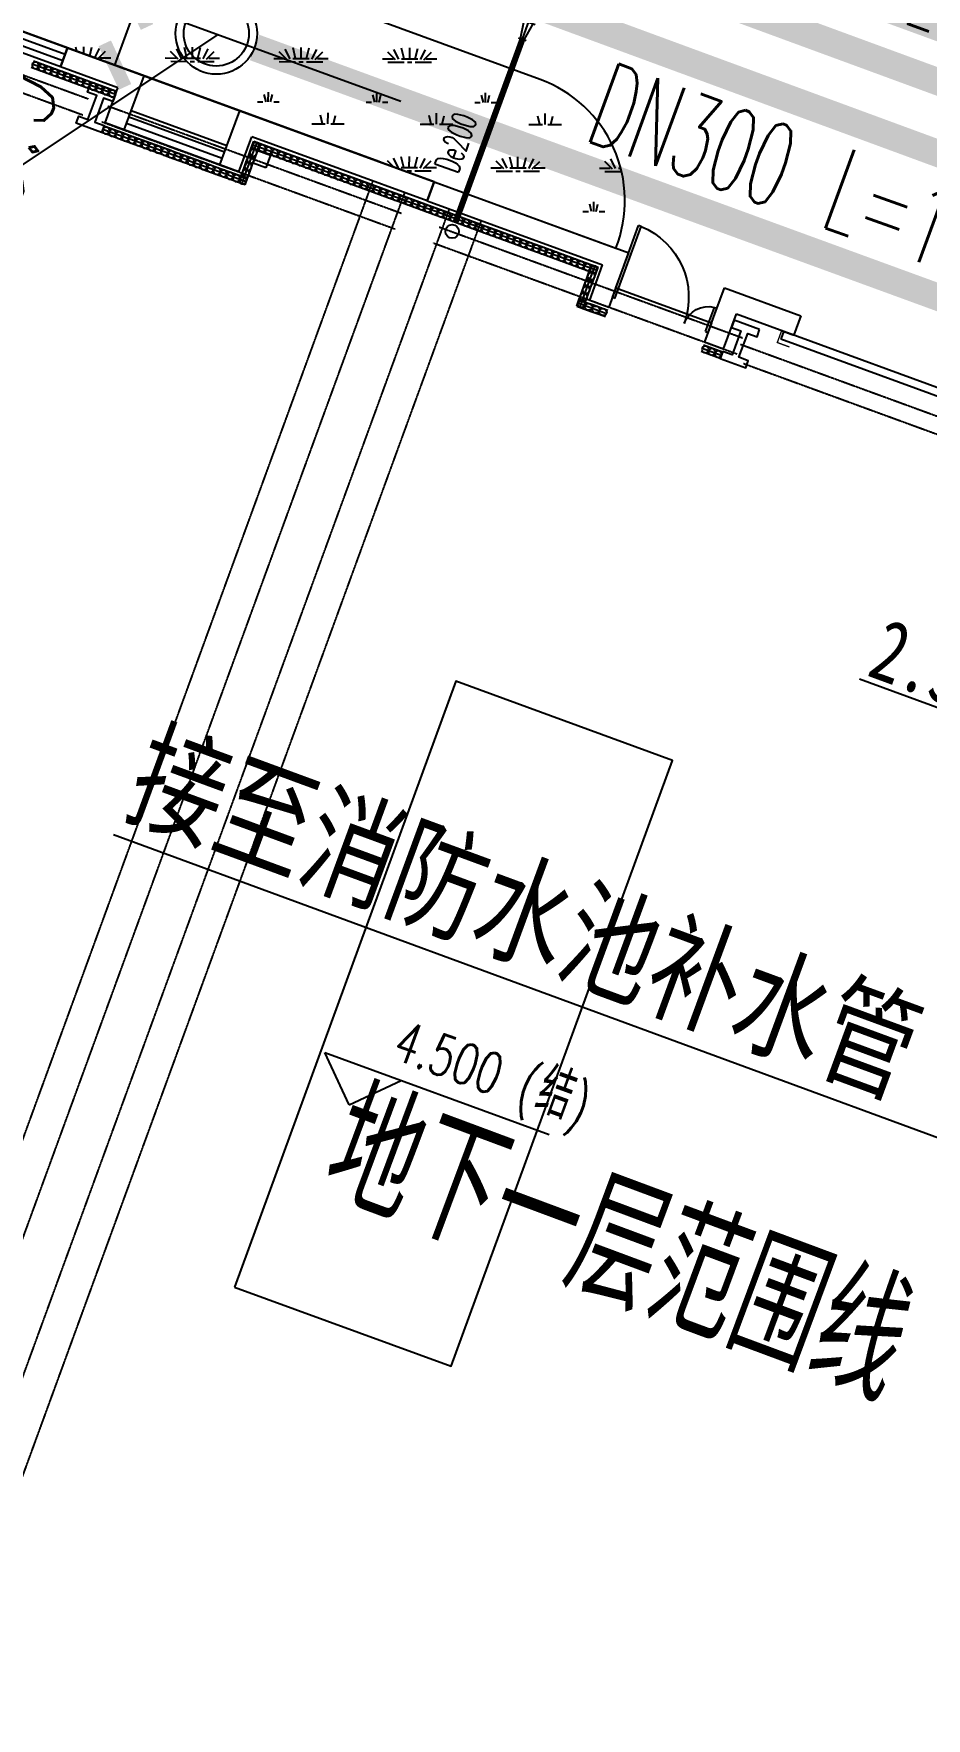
# Model space of a CAD drawing. Extents: x -111898 to 889894, y -2 to 1194865.
# Drawn here: x 712396 to 725544, y 1001524 to 1026337 of the extents above; entities that cross this region are included whole.
import ezdxf

# ---------------------------------------------------------------- set-up
doc = ezdxf.new("R2010")
doc.units = 0
doc.header["$LTSCALE"] = 10
doc.header["$MEASUREMENT"] = 0
doc.linetypes.add('10平面$0$DASH', pattern=[0.35, 0.25, -0.1])
doc.layers.get('Defpoints').update_dxf_attribs({"color": 210})
for name, color, linetype in [('0-WALL', 252, 'Continuous'), ('1-单体雨水', 131, 'Continuous'), ('10平面$0$A-HRAIL', 173, 'Continuous'), ('10平面$0$A-SFCE', 30, 'Continuous'), ('10平面$0$AS-WALL', 40, 'Continuous'), ('10平面$0$WINDOW', 4, 'Continuous'), ('Gps-ZF雨水', 4, 'TG_Y'), ('TEXT_污水', 2, 'Continuous'), ('TEXT_消防', 1, 'Continuous'), ('TEXT_给水', 3, 'Continuous'), ('TEXT_雨水', 4, 'Continuous'), ('VPIPE-雨水', 4, 'Continuous'), ('WALL', 252, 'Continuous'), ('WELL_污水', 2, 'Continuous'), ('建-窗', 252, 'Continuous'), ('建-门窗编号', 7, 'Continuous'), ('污水标高', 2, 'Continuous'), ('虹吸管道配件', 7, 'Continuous')]:
    doc.layers.add(name, color=color, linetype=linetype)
for name, color, linetype, lineweight in [('GPS-ZF污水', 2, 'TG_W', 60), ('GPS-ZF消防', 1, 'TG_X', 60), ('GPS-ZF给水', 3, 'TG_J', 60)]:
    doc.layers.add(name, color=color, linetype=linetype, lineweight=lineweight)
doc.styles.add('-宋体', font='', dxfattribs={"width": 0.75})
doc.styles.add('10平面$0$A-STANDARD', font='SIMPLEX', dxfattribs={"bigfont": 'GBCBIG'})
doc.styles.add('_TCH_DIM_T3', font='SIMPLEX', dxfattribs={"width": 0.705882, "bigfont": 'GBCBIG'})
doc.styles.add('_TWT_PIPEDN', font='SIMPLEX', dxfattribs={"width": 0.6, "height": 3, "bigfont": 'HZTXT'})
doc.styles.add('A-STANDARD', font='SIMPLEX', dxfattribs={"bigfont": 'GBCBIG'})
doc.styles.add('A-WIN-LABEL', font='SIMPLEX', dxfattribs={"bigfont": 'GBCBIG'})
doc.styles.add('TG_LINETYPE', font='SIMPLEX', dxfattribs={"width": 0.8, "height": 3.5, "bigfont": 'HZTXT'})
doc.styles.get('-宋体').set_extended_font_data('SimSun')
doc.linetypes.add('TG_J', pattern='A,2,-0.3,["J",TG_LINETYPE,S=0.1,R=0,X=-0.23,Y=-0.15],0', length=2.3)
doc.linetypes.add('TG_W', pattern='A,2,-0.3,["W",TG_LINETYPE,S=0.1,R=0,X=-0.23,Y=-0.15],0', length=2.3)
doc.linetypes.add('TG_WX', pattern='A,3,-0.6,["WX",TG_LINETYPE,S=0.1,R=0,X=-0.52,Y=-0.15],0', length=3.6)
doc.linetypes.add('TG_X', pattern='A,5,-0.3,["X",TG_LINETYPE,S=0.1,R=0,X=-0.23,Y=-0.15],0', length=5.3)
doc.linetypes.add('TG_Y', pattern='A,2,-0.3,["Y",TG_LINETYPE,S=0.1,R=0,X=-0.25,Y=-0.15],0', length=2.3)
doc.dimstyles.new('_TCH_ARCH&&500', dxfattribs={"dimtxt": 1487.5, "dimasz": 500, "dimexe": 500, "dimexo": 500, "dimgap": 631.25, "dimtad": 1, "dimdec": 1, "dimlfac": 0.001, "dimzin": 0, "dimdsep": 46, "dimtxsty": '_TCH_DIM_T3', "dimblk": 'ARCHTICK', "dimcen": 0.09, "dimclrt": 7, "dimazin": 2, "dimtfac": 1, "dimtdec": 1, "dimtix": 1, "dimtmove": 2, "dimatfit": 3, "dimfxl": 0, "dimtolj": 1, "dimtzin": 0, "dimarcsym": 0})

# ---------------------------------------------------------------- blocks, each defined once
blk = doc.blocks.new('10平面$0$et4564-M')
at = {"layer": '10平面$0$AS-WALL'}
for p, q in [((-5500, 250), (-5200, 250)), ((-5500, 250), (-5500, -300)), ((-3700, 250), (-3400, 250)), ((-3400, 250), (-3400, -300)), ((-5200, -50), (-5200, -600)), ((-3700, -50), (-3700, -600)), ((-8250, -300), (-5500, -300)), ((-8250, -300), (-8250, -600)), ((-3400, -300), (-2500, -300)), ((-2500, -300), (-2500, -600)), ((-8250, -600), (-5200, -600)), ((-3700, -600), (-2500, -600))]:
    blk.add_line(p, q, dxfattribs=at)
for points in [[(-5200, 250), (-5200, -50)], [(-3700, 250), (-3700, -50)]]:
    blk.add_lwpolyline(points, dxfattribs=at)
at = {"layer": '10平面$0$WINDOW'}
for p, q in [((-5200, 250), (-3700, 250)), ((-5200, 250), (-5200, -50)), ((-3700, 250), (-3700, -50)), ((-5200, 150), (-3700, 150)), ((-5200, 50), (-3700, 50)), ((-5200, -50), (-3700, -50))]:
    blk.add_line(p, q, dxfattribs=at)
blk = doc.blocks.new('A$C5F4A4BCE')
at = {"layer": '虹吸管道配件'}
for p, q in [((307, 347), (30, 146)), ((333, 321), (54, 43)), ((388, 266), (278, 376)), ((333, 321), (360, 348)), ((177, 0), (0, 176)), ((359, 295), (158, 18))]:
    blk.add_line(p, q, dxfattribs=at)
blk = doc.blocks.new('10平面$0$3333')
at = {"layer": '10平面$0$A-SFCE', "const_width": 20}
blk.add_lwpolyline([(-227064, 766320), (-227064, 766510), (-227244, 766510), (-227244, 766320)], dxfattribs=at)
blk = doc.blocks.new('10平面$0$99平面图例外参$0$$LinePat$圆环')
for points in [[(0, 150), (300, 150)], [(0, 0), (300, 0)], [(0, -150), (300, -150)]]:
    blk.add_lwpolyline(points)
at = {"color": 0}
blk.add_circle((150, 0), 150, dxfattribs=at)
blk = doc.blocks.new('WINDOW2DLIB$DYNSTYLE$00000005')
at = {"color": 0}
for points in [[(-0.5, 0.5), (-0.5, -0.5)], [(-0.5, 0.5), (0.5, 0.5)], [(0.5, -0.5), (0.5, 0.5)], [(0.5, 0.1667), (-0.5, 0.1667)], [(0.5, -0.1667), (-0.5, -0.1667)], [(-0.5, -0.5), (0.5, -0.5)]]:
    blk.add_lwpolyline(points, dxfattribs=at)
blk = doc.blocks.new('10平面$0$$DorLib2D$00000126')
at = {"color": 0, "linetype": 'Continuous'}
for p, q in [((-0.532, 0.5), (-0.532, 0.9)), ((0.532, 0.9), (0.532, 0.5))]:
    blk.add_line(p, q, dxfattribs=at)
at = {"color": 0, "linetype": '10平面$0$DASH'}
for p, q in [((-0.532, 0.9), (0.532, 0.9)), ((-0.532, 0.5), (0.532, 0.5))]:
    blk.add_line(p, q, dxfattribs=at)
blk = doc.blocks.new('DOOR2DLIB$SYSLIB$00000123')
at = {"color": 0}
for p, q in [((0.475, -0.001), (0.475, 0.752)), ((0.475, 0.752), (0.5, 0.752)), ((0.5, -0.001), (0.5, 0.752)), ((-0.5, 0), (-0.5, 0.252)), ((-0.475, 0.252), (-0.5, 0.252)), ((-0.475, 0), (-0.475, 0.252)), ((-0.475, 0), (-0.5, 0)), ((0.475, -0.001), (0.5, -0.001))]:
    blk.add_line(p, q, dxfattribs=at)
for centre, radius, start, end in [((0.505, -0.002), 0.755, 92.2493, 179.7238), ((-0.501, 0.003), 0.251, 359.7899, 84.0974)]:
    blk.add_arc(centre, radius, start, end, dxfattribs=at)
blk = doc.blocks.new('$TWTSYS$00000376')
for radius in [0.5, 0.4]:
    blk.add_circle((0, 0, 0), radius)
blk = doc.blocks.new('_ArchTick')
at = {"color": 0, "linetype": 'ByBlock', "const_width": 0.4}
blk.add_lwpolyline([(-0.5, -0.5), (0.5, 0.5)], dxfattribs=at)
blk = doc.blocks.new('*D8434')
at = {"layer": 'Defpoints', "color": 0, "transparency": 16777216}
for p in [(715201, 1030274), (719558, 1028682), (718273, 1025165)]:
    blk.add_point(p, dxfattribs=at)
at = {"layer": '污水标高', "color": 0, "lineweight": -2, "transparency": 16777216}
for p, q in [((713916, 1026756), (715201, 1030274)), ((719088, 1028854), (714731, 1030445)), ((717803, 1025336), (713446, 1026928))]:
    blk.add_line(p, q, dxfattribs=at)
at = {"layer": '污水标高', "color": 0, "lineweight": -2, "transparency": 16777216, "xscale": 500, "yscale": 500, "zscale": 500}
for p, rotation in [((715201, 1030274), 69.92971244469847), ((713916, 1026756), 249.9297124446985)]:
    blk.add_blockref('_ArchTick', p, dxfattribs=dict(at, rotation=rotation))
at = {"layer": '污水标高', "color": 7, "transparency": 16777216, "insert": (713267, 1028987), "char_height": 1487.5, "attachment_point": 5, "rotation": 69.9297, "style": '_TCH_DIM_T3'}
blk.add_mtext('\\A1;3.7', dxfattribs=at)
blk = doc.blocks.new('*D8435')
at = {"layer": 'Defpoints', "color": 0, "transparency": 16777216}
for p in [(713916, 1026756), (718273, 1025165), (717950, 1024282)]:
    blk.add_point(p, dxfattribs=at)
at = {"layer": '污水标高', "color": 0, "lineweight": -2, "transparency": 16777216}
for p, q in [((717803, 1025336), (713446, 1026928)), ((713593, 1025874), (713916, 1026756)), ((717481, 1024453), (713124, 1026045))]:
    blk.add_line(p, q, dxfattribs=at)
at = {"layer": '污水标高', "color": 0, "lineweight": -2, "transparency": 16777216, "xscale": 500, "yscale": 500, "zscale": 500}
for p, rotation in [((713916, 1026756), 69.92971244470073), ((713593, 1025874), 249.9297124447007)]:
    blk.add_blockref('_ArchTick', p, dxfattribs=dict(at, rotation=rotation))
at = {"layer": '污水标高', "color": 7, "transparency": 16777216, "insert": (711761, 1024866), "char_height": 1487.5, "attachment_point": 5, "rotation": 69.9297, "style": '_TCH_DIM_T3'}
blk.add_mtext('\\A1;0.9', dxfattribs=at)

msp = doc.modelspace()

# ---------------------------------------------------------------- hatches: boundary and pattern name
at = {"layer": '0-WALL'}
h = msp.add_hatch(dxfattribs=at)
h.set_pattern_fill('草坪或沼泽', color=8, scale=400, angle=-0.200257)
h.set_pattern_definition([(359.79974, (-824318.4, 704905.5), (1605.5824, 1594.398), [240, -48, 64, -48, 240, -960]), (359.79974, (-824398.3, 704953.8), (1605.5824, 1594.398), [160, -120, 240, -120, 160, -800]), (359.79974, (-823836, 705591.9), (1605.5824, 1594.398), [200, -80, 200, -1120]), (359.79974, (-824634.9, 705914.7), (1605.5824, 1594.398), [80, -160, 80, -1280]), (89.79974, (-824474.9, 705914.1), (-1594.398, 1605.5824), [144, -1456]), (89.79974, (-823998.3, 704952.4), (-1594.398, 1605.5824), [160, -1440]), (89.79974, (-823596, 705591), (-1594.398, 1605.5824), [160, -1440]), (44.79974, (-823790.3, 704935.7), (5.5922, 1599.9902), [160, -2102.7417]), (134.79974, (-824206.3, 704937.2), (-1599.9902, 5.5922), [160, -2102.7417]), (63.23469, (-823838.3, 704943.9), (5.5922, 1599.99023), [160, -3417.7088]), (75.7635, (-823918.27, 704952.15), (5.59221, 1599.99023), [160, -6436.969]), (75.7635, (-823516.03, 705590.75), (5.59221, 1599.99023), [128, -6468.969]), (75.7635, (-824442.9, 705914), (5.59221, 1599.99023), [112, -6484.969]), (103.835987, (-824078.27, 704952.7), (5.59221, 1599.99023), [160, -6436.969]), (103.835987, (-823676.03, 705591.3), (5.59221, 1599.99023), [128, -6468.969]), (103.835987, (-824506.9, 705914.2), (5.59221, 1599.99023), [112, -6484.969]), (116.364795, (-824158.3, 704945), (5.5922, 1599.99023), [160, -3417.7069])])
edge = h.paths.add_edge_path()
edge.add_line((741503.08, 933538.38), (741712.87, 934018.57))
edge.add_line((741712.87, 934018.57), (745060.96, 941812.89))
edge.add_line((745060.96, 941812.89), (766890.86, 1001849.76))
edge.add_line((766890.86, 1001849.76), (760346.98, 1016169.02))
edge.add_line((760346.98, 1016169.02), (737579.78, 1026362.54))
edge.add_line((737579.78, 1026362.54), (720756.11, 1037729.77))
edge.add_line((720756.11, 1037729.77), (653654.65, 1067773.01))
edge.add_line((653654.65, 1067773.01), (467795.25, 820503.81))
edge.add_line((467795.25, 820503.81), (468143.58, 820404.89))
edge.add_line((468143.58, 820404.89), (647181.92, 1058601.18))
edge.add_line((647181.92, 1058601.18), (648464.56, 1058132.56))
edge.add_line((648464.56, 1058132.56), (650350.23, 1063296.8))
edge.add_line((650350.23, 1063296.8), (720796.15, 1037558.69))
edge.add_line((720796.15, 1037558.69), (718909.6, 1032395.07))
edge.add_line((718909.6, 1032395.07), (725484.49, 1029992.9))
edge.add_line((725484.49, 1029992.9), (726513.26, 1032808.65))
edge.add_line((726513.26, 1032808.65), (729331.07, 1031779.14))
edge.add_line((729331.07, 1031779.14), (728302.36, 1028963.46))
edge.add_line((728302.36, 1028963.46), (747084.56, 1022101.19))
edge.add_line((747084.56, 1022101.19), (755217.14, 1018452.95))
edge.add_arc((743028.5, 1006160.87), 17310.64, -14.619994, 45.242091, ccw=False)
edge.add_line((759778.64, 1001791.54), (760685.99, 1001458.08))
edge.add_line((760685.99, 1001458.08), (765094.65, 999847.31))
edge.add_line((765094.65, 999847.31), (740941.69, 933744.02))
edge.add_line((740941.69, 933744.02), (741503.08, 933538.38))
h = msp.add_hatch(dxfattribs=at)
h.set_pattern_fill('草坪或沼泽', color=8, scale=400, angle=-0.200257)
h.set_pattern_definition([(359.79974, (-824318.4, 704905.5), (1605.5824, 1594.398), [240, -48, 64, -48, 240, -960]), (359.79974, (-824398.3, 704953.8), (1605.5824, 1594.398), [160, -120, 240, -120, 160, -800]), (359.79974, (-823836, 705591.9), (1605.5824, 1594.398), [200, -80, 200, -1120]), (359.79974, (-824634.9, 705914.7), (1605.5824, 1594.398), [80, -160, 80, -1280]), (89.79974, (-824474.9, 705914.1), (-1594.398, 1605.5824), [144, -1456]), (89.79974, (-823998.3, 704952.4), (-1594.398, 1605.5824), [160, -1440]), (89.79974, (-823596, 705591), (-1594.398, 1605.5824), [160, -1440]), (44.79974, (-823790.3, 704935.7), (5.5922, 1599.9902), [160, -2102.7417]), (134.79974, (-824206.3, 704937.2), (-1599.9902, 5.5922), [160, -2102.7417]), (63.23469, (-823838.3, 704943.9), (5.5922, 1599.99023), [160, -3417.7088]), (75.7635, (-823918.27, 704952.15), (5.59221, 1599.99023), [160, -6436.969]), (75.7635, (-823516.03, 705590.75), (5.59221, 1599.99023), [128, -6468.969]), (75.7635, (-824442.9, 705914), (5.59221, 1599.99023), [112, -6484.969]), (103.835987, (-824078.27, 704952.7), (5.59221, 1599.99023), [160, -6436.969]), (103.835987, (-823676.03, 705591.3), (5.59221, 1599.99023), [128, -6468.969]), (103.835987, (-824506.9, 705914.2), (5.59221, 1599.99023), [112, -6484.969]), (116.364795, (-824158.3, 704945), (5.5922, 1599.99023), [160, -3417.7069])])
edge = h.paths.add_edge_path()
edge.add_line((700120.09, 1030796.12), (720971.32, 1023177.92))
edge.add_arc((719204.49, 1023876.72), 1900, 338.420593, 429.930039)
edge.add_line((719856.51, 1025661.34), (702573.86, 1031975.62))
edge.add_arc((701921.85, 1030191), 1900, 69.930039, 159.929711)
edge.add_line((700137.23, 1030843.03), (700120.09, 1030796.12))

# ---------------------------------------------------------------- linework, layer by layer
msp.add_lwpolyline([(700120.09, 1030796.12), (720971.32, 1023177.92, 0.421951), (719856.51, 1025661.34), (702573.86, 1031975.62, 0.41421189), (700137.23, 1030843.03)], format="xyb", close=True, dxfattribs=at)
msp.add_lwpolyline([(716361.26, 1008739.11, 0, 0, 0), (725794.86, 1005227.66, 0, 0, 0), (730306.36, 1007493.34, 0, 400, 0), (728965.9, 1006820.16, 0, 0, 0)], format="xyseb", dxfattribs=at)
at = {"layer": '1-单体雨水', "const_width": 90}
msp.add_lwpolyline([(719589.64, 1026242.16), (718611.59, 1023565.23)], dxfattribs=at)
at = {"layer": 'Defpoints', "color": 1}
msp.add_lwpolyline([(715814.84, 1024360.99), (715626.98, 1024429.63), (715695.62, 1024617.48), (715883.47, 1024548.85)], close=True, dxfattribs=at)
at = {"layer": 'GPS-ZF污水', "ltscale": 0.1, "const_width": 400}
msp.add_lwpolyline([(732273.59, 1020059.97), (715649.09, 1026133.9)], dxfattribs=at)
at = {"layer": 'GPS-ZF消防', "linetype": 'TG_WX', "ltscale": 0.1, "const_width": 400}
msp.add_lwpolyline([(712697.02, 1030412.53), (737669.74, 1021237.01)], dxfattribs=at)
at = {"layer": 'GPS-ZF给水', "ltscale": 0.1, "const_width": 400}
msp.add_lwpolyline([(646403.93, 1053754.33), (732072.4, 1022234.6)], dxfattribs=at)
at = {"layer": 'Gps-ZF雨水', "ltscale": 0.1, "const_width": 400}
msp.add_lwpolyline([(734417.86, 1023252.87), (720888.85, 1028195.78)], dxfattribs=at)
at = {"layer": 'TEXT_给水'}
msp.add_line((725961.37, 1009982.26), (713571.69, 1014535.07), dxfattribs=at)
at = {"layer": 'VPIPE-雨水', "linetype": 'Continuous'}
msp.add_circle((718560.12, 1023424.34), 100, dxfattribs=at)
at = {"layer": 'WALL', "color": 8, "linetype": '10平面$0$DASH'}
for p, q in [((702872.9, 1029151.57), (713204.89, 1025376.67)), ((702787.1, 1028916.75), (713119.1, 1025141.85)), ((713486.67, 1025273.72), (717807.33, 1023695.12)), ((713400.88, 1025038.9), (717721.53, 1023460.3)), ((686267.92, 938973.65), (717393.68, 1024165.65)), ((686737.55, 938802.06), (717863.32, 1023994.06)), ((687395.04, 938561.84), (718520.81, 1023753.84)), ((687864.68, 938390.25), (718990.44, 1023582.26)), ((718370.89, 1023489.22), (722836.19, 1021857.78)), ((718285.1, 1023254.4), (722750.4, 1021622.96)), ((722801.87, 1021763.85), (728805.7, 1019570.29)), ((722853.21, 1021478.93), (728582.78, 1019385.57))]:
    msp.add_line(p, q, dxfattribs=at)
at = {"layer": 'WALL', "color": 8}
for p, q in [((712894.2, 1026128.98), (712791.24, 1025847.19)), ((718295.01, 1024155.73), (718192.06, 1023873.95)), ((718295.01, 1024155.73), (721159.79, 1023109.06)), ((718192.06, 1023873.95), (720775.06, 1022930.23)), ((720971.05, 1022592.46), (721159.79, 1023109.06)), ((720586.31, 1022413.63), (720775.06, 1022930.23)), ((720971.05, 1022592.46), (722379.96, 1022077.7)), ((722379.96, 1022077.7), (722568.7, 1022594.3)), ((722568.7, 1022594.3), (723695.83, 1022182.49)), ((720586.31, 1022413.63), (720868.1, 1022310.68)), ((722558.79, 1021692.96), (722747.53, 1022209.56)), ((722747.53, 1022209.56), (723592.88, 1021900.71)), ((723695.83, 1022182.49), (723592.88, 1021900.71)), ((722277, 1021795.92), (722558.79, 1021692.96)), ((717041.13, 1010560.42), (716683.47, 1011329.89)), ((716683.47, 1011329.89), (719989.71, 1010121.92)), ((717041.13, 1010560.42), (717810.59, 1010918.08))]:
    msp.add_line(p, q, dxfattribs=at)
for points in [[(712894.2, 1026128.98), (712791.24, 1025847.19)], [(720971.05, 1022592.46), (720868.1, 1022310.68)], [(722379.96, 1022077.7), (722277, 1021795.92)]]:
    msp.add_lwpolyline(points, dxfattribs=at)
for points in [[(713226.56, 1025581.68), (713602.27, 1025444.41), (713563.84, 1025339.21), (713426.7, 1025389.32), (713297.67, 1025036.15), (713434.8, 1024986.05), (713396.37, 1024880.85), (713020.66, 1025018.12), (713059.1, 1025123.32), (713196.23, 1025073.21), (713325.26, 1025426.38), (713188.13, 1025476.48)], [(723088.92, 1021978.37), (722713.21, 1022115.64), (722674.78, 1022010.44), (722811.91, 1021960.34), (722682.88, 1021607.17), (722545.75, 1021657.27), (722507.31, 1021552.07), (722883.02, 1021414.8), (722921.45, 1021520), (722784.32, 1021570.11), (722913.35, 1021923.27), (723050.49, 1021873.17)], [(715353.98, 1007876.41), (718547.5, 1006709.62), (721807.64, 1015632.71), (718614.12, 1016799.5)]]:
    msp.add_lwpolyline(points, close=True, dxfattribs=at)
at = {"layer": '污水标高', "color": 2}
for p, q in [((715105.69, 1026321.76), (709234.51, 1022418.2)), ((724557.58, 1016836.64), (726965.98, 1015950.51))]:
    msp.add_line(p, q, dxfattribs=at)

# ---------------------------------------------------------------- block references
at = {"layer": '10平面$0$A-HRAIL', "yscale": 0.3333333333333334, "zscale": 0.3333333333333333}
for p, xscale, rotation in [((712469.15, 1025852.02), -0.3344988349732453, 339.9297114345931), ((712563.4, 1025817.59), -0.3344988349732453, 339.9297114345931), ((712657.66, 1025783.15), -0.3344988349732453, 339.9297114345931), ((712751.91, 1025748.71), -0.3344988349732453, 339.9297114345931), ((712846.17, 1025714.27), -0.3344988349732453, 339.9297114345931), ((712940.42, 1025679.84), -0.3344988349732453, 339.9297114345931), ((713034.68, 1025645.4), -0.3344988349732453, 339.9297114345931), ((713128.94, 1025610.96), -0.3344988349732453, 339.9297114345931), ((713223.19, 1025576.53), -0.3344988349732453, 339.9297114345931), ((713317.45, 1025542.09), -0.3344988349732453, 339.9297114345931), ((713411.7, 1025507.65), -0.3344988349732453, 339.9297114345931), ((713505.96, 1025473.21), -0.3344988349732453, 339.9297114345931), ((713600.21, 1025438.78), -0.3344988349732453, 339.9297114345931), ((713509.59, 1024892.72), -0.3409090911439808, 339.9297114345931), ((713605.65, 1024857.62), -0.3409090911439808, 339.9297114345931), ((713701.71, 1024822.52), -0.3409090911439808, 339.9297114345931), ((713797.78, 1024787.42), -0.3409090911439808, 339.9297114345931), ((713893.84, 1024752.33), -0.3409090911439808, 339.9297114345931), ((713989.9, 1024717.23), -0.3409090911439808, 339.9297114345931), ((714085.96, 1024682.13), -0.3409090911439808, 339.9297114345931), ((715648.65, 1024634.64), -0.3611111227129974, 249.9297114345931), ((714182.02, 1024647.03), -0.3409090911439808, 339.9297114345931), ((714278.08, 1024611.94), -0.3409090911439808, 339.9297114345931), ((714374.15, 1024576.84), -0.3409090911439808, 339.9297114345931), ((714470.21, 1024541.74), -0.3409090911439808, 339.9297114345931), ((714566.27, 1024506.65), -0.3409090911439808, 339.9297114345931), ((714662.33, 1024471.55), -0.3409090911439808, 339.9297114345931), ((714758.39, 1024436.45), -0.3409090911439808, 339.9297114345931), ((715574.3, 1024431.13), -0.3611111227129974, 249.9297114345931), ((715611.48, 1024532.89), -0.3611111227129974, 249.9297114345931), ((715713.58, 1024666.64), -0.3333333333708737, 339.9297114345931), ((715807.5, 1024632.32), -0.3333333333708737, 339.9297114345931), ((715901.43, 1024598), -0.3333333333708737, 339.9297114345931), ((715995.36, 1024563.69), -0.3333333333708737, 339.9297114345931), ((716089.28, 1024529.37), -0.3333333333708737, 339.9297114345931), ((716183.21, 1024495.05), -0.3333333333708737, 339.9297114345931), ((716277.14, 1024460.73), -0.3333333333708737, 339.9297114345931), ((716371.07, 1024426.42), -0.3333333333708737, 339.9297114345931), ((714854.46, 1024401.35), -0.3409090911439808, 339.9297114345931), ((714950.52, 1024366.26), -0.3409090911439808, 339.9297114345931), ((715046.58, 1024331.16), -0.3409090911439808, 339.9297114345931), ((715142.64, 1024296.06), -0.3409090911439808, 339.9297114345931), ((715238.7, 1024260.97), -0.3409090911439808, 339.9297114345931), ((715334.77, 1024225.87), -0.3409090911439808, 339.9297114345931), ((715430.83, 1024190.77), -0.3409090911439808, 339.9297114345931), ((715499.94, 1024227.62), -0.3611111227129974, 249.9297114345931), ((715537.12, 1024329.38), -0.3611111227129974, 249.9297114345931), ((716464.99, 1024392.1), -0.3333333333708737, 339.9297114345931), ((716558.92, 1024357.78), -0.3333333333708737, 339.9297114345931), ((716652.85, 1024323.47), -0.3333333333708737, 339.9297114345931), ((716746.78, 1024289.15), -0.3333333333708737, 339.9297114345931), ((716840.7, 1024254.83), -0.3333333333708737, 339.9297114345931), ((716934.63, 1024220.51), -0.3333333333708737, 339.9297114345931), ((717028.56, 1024186.2), -0.3333333333708737, 339.9297114345931), ((715526.89, 1024155.67), -0.3409090911439808, 339.9297114345931), ((715462.77, 1024125.87), -0.3611111227129974, 249.9297114345931), ((717122.48, 1024151.88), -0.3333333333708737, 339.9297114345931), ((717216.41, 1024117.56), -0.3333333333708737, 339.9297114345931), ((717310.34, 1024083.24), -0.3333333333708737, 339.9297114345931), ((717404.27, 1024048.93), -0.3333333333708737, 339.9297114345931), ((717498.19, 1024014.61), -0.3333333333708737, 339.9297114345931), ((717592.12, 1023980.29), -0.3333333333708737, 339.9297114345931), ((717686.05, 1023945.98), -0.3333333333708737, 339.9297114345931), ((717779.98, 1023911.66), -0.3333333333708737, 339.9297114345931), ((717873.9, 1023877.34), -0.3333333333708737, 339.9297114345931), ((717967.83, 1023843.02), -0.3333333333708737, 339.9297114345931), ((718061.76, 1023808.71), -0.3333333333708737, 339.9297114345931), ((718155.68, 1023774.39), -0.3333333333708737, 339.9297114345931), ((718249.61, 1023740.07), -0.3333333333708737, 339.9297114345931), ((718343.54, 1023705.75), -0.3333333333708737, 339.9297114345931), ((718437.47, 1023671.44), -0.3333333333708737, 339.9297114345931), ((718531.39, 1023637.12), -0.3333333333708737, 339.9297114345931), ((718625.32, 1023602.8), -0.3333333333708737, 339.9297114345931), ((718719.25, 1023568.49), -0.3333333333708737, 339.9297114345931), ((718813.17, 1023534.17), -0.3333333333708737, 339.9297114345931), ((718907.1, 1023499.85), -0.3333333333708737, 339.9297114345931), ((719001.03, 1023465.53), -0.3333333333708737, 339.9297114345931), ((719094.96, 1023431.22), -0.3333333333708737, 339.9297114345931), ((719188.88, 1023396.9), -0.3333333333708737, 339.9297114345931), ((719282.81, 1023362.58), -0.3333333333708737, 339.9297114345931), ((719376.74, 1023328.26), -0.3333333333708737, 339.9297114345931), ((719470.67, 1023293.95), -0.3333333333708737, 339.9297114345931), ((719564.59, 1023259.63), -0.3333333333708737, 339.9297114345931), ((719658.52, 1023225.31), -0.3333333333708737, 339.9297114345931), ((719752.45, 1023191), -0.3333333333708737, 339.9297114345931), ((719846.37, 1023156.68), -0.3333333333708737, 339.9297114345931), ((719940.3, 1023122.36), -0.3333333333708737, 339.9297114345931), ((720034.23, 1023088.04), -0.3333333333708737, 339.9297114345931), ((720128.16, 1023053.73), -0.3333333333708737, 339.9297114345931), ((720222.08, 1023019.41), -0.3333333333708737, 339.9297114345931), ((720316.01, 1022985.09), -0.3333333333708737, 339.9297114345931), ((720409.94, 1022950.77), -0.3333333333708737, 339.9297114345931), ((720503.86, 1022916.46), -0.3333333333708737, 339.9297114345931), ((720597.79, 1022882.14), -0.3333333333708737, 339.9297114345931), ((720589.62, 1022714.07), 0.3611111227129974, 69.9297114345931), ((720626.8, 1022815.83), 0.3611111227129974, 69.9297114345931), ((720691.72, 1022847.82), -0.3333333333708737, 339.9297114345931), ((720478.09, 1022408.81), 0.3611111227129974, 69.9297114345931), ((720515.27, 1022510.56), 0.3611111227129974, 69.9297114345931), ((720552.44, 1022612.32), 0.3611111227129974, 69.9297114345931), ((720440.91, 1022307.05), 0.3611111227129974, 69.9297114345931), ((720411.11, 1022371.18), 0.3750000000093617, 339.9297114345931), ((720516.77, 1022332.57), 0.3750000000093617, 339.9297114345931), ((720622.44, 1022293.96), 0.3750000000093617, 339.9297114345931), ((720728.11, 1022255.36), 0.3750000000093617, 339.9297114345931), ((722336.61, 1021667.67), -0.3333333332519073, 339.9297114345931), ((722430.54, 1021633.35), -0.3333333332519073, 339.9297114345931), ((722524.47, 1021599.04), -0.3333333332519073, 339.9297114345931)]:
    msp.add_blockref('10平面$0$99平面图例外参$0$$LinePat$圆环', p, dxfattribs=dict(at, xscale=xscale, rotation=rotation))
at = {"layer": '10平面$0$A-SFCE', "rotation": 69.9297114345931}
msp.add_blockref('10平面$0$3333', (1521294.08, 972186.62), dxfattribs=at)
at = {"layer": '10平面$0$WINDOW', "zscale": 300}
for name, p, xscale, yscale, rotation in [('DOOR2DLIB$SYSLIB$00000123', (721624.03, 1022194.19), -1500, 1500, 339.9297114176845), ('10平面$0$$DorLib2D$00000126', (725992.53, 1021183.67), 5000, -300, 339.9297114489391)]:
    msp.add_blockref(name, p, dxfattribs=dict(at, xscale=xscale, yscale=yscale, rotation=rotation))
at = {"layer": 'WALL', "color": 8, "rotation": 159.9297114345931}
msp.add_blockref('10平面$0$et4564-M', (710340.11, 1026423.34), dxfattribs=at)
at = {"layer": 'WELL_污水', "xscale": 1200, "yscale": 1200, "zscale": 1200, "rotation": 339.7997433390076}
msp.add_blockref('$TWTSYS$00000376', (715085.52, 1026339.81), dxfattribs=at)
at = {"layer": '建-窗'}
ref = msp.add_blockref('WINDOW2DLIB$DYNSTYLE$00000005', (706925.3, 1028150.07), dxfattribs=dict(at, xscale=-12600, yscale=300, zscale=300, rotation=339.9297114588832))
ref.add_attrib('A', 'C12624', (706504.66, 1027814.68), dxfattribs={"layer": '建-门窗编号', "height": 148.75, "rotation": 339.929711, "style": 'A-WIN-LABEL', "width": 0.705882})
at = {"layer": '虹吸管道配件', "lineweight": -2, "xscale": 0.7866797424559362, "yscale": 0.7866797424559362, "zscale": 0.7866797424559362, "rotation": 204.9297114489694}
msp.add_blockref('A$C5F4A4BCE', (719725.66, 1026595.76), dxfattribs=at)

# ---------------------------------------------------------------- texts
at = {"layer": '0-WALL', "color": 7, "style": 'A-STANDARD'}
msp.add_text('地下一层范围线', height=1762.963, rotation=339.583303, dxfattribs=at).set_placement((716544.41, 1009231.13))
at = {"layer": 'TEXT_污水', "style": '_TWT_PIPEDN', "width": 0.557143}
for s, p in [('DN300', (720483.32, 1024780.22)), ('L=18.90', (723950.58, 1023513.42))]:
    msp.add_text(s, height=1225, rotation=339.929713, dxfattribs=at).set_placement(p)
at = {"layer": 'TEXT_消防', "style": '_TWT_PIPEDN', "width": 0.557143}
msp.add_text('WX-DN200', height=980, rotation=339.929722, dxfattribs=at).set_placement((722723.13, 1027411.53))
at = {"layer": 'TEXT_给水', "style": '-宋体', "width": 0.75}
msp.add_text('接至消防水池补水管', height=1321.73, rotation=339.799744, dxfattribs=at).set_placement((713698.05, 1014880.91))
at = {"layer": 'TEXT_雨水', "style": '_TWT_PIPEDN', "width": 0.557143}
msp.add_text('De200', height=367.5, rotation=69.929711, dxfattribs=at).set_placement((718638.86, 1024262.74))
at = {"layer": 'WALL', "color": 8, "style": '10平面$0$A-STANDARD', "width": 0.705882}
for s, p in [('4.500', (717648.82, 1011254)), ('(', (719471, 1010588.24)), (')', (720216.16, 1010315.99))]:
    msp.add_text(s, height=595, rotation=339.929672, dxfattribs=at).set_placement(p)
at = {"layer": 'WALL', "color": 8, "style": '10平面$0$A-STANDARD'}
msp.add_text('结', height=705.19, rotation=339.929672, dxfattribs=at).set_placement((719734, 1010492.15))
at = {"layer": '污水标高', "color": 2, "style": '-宋体', "width": 0.75}
msp.add_text('2.50', height=906.329, rotation=339.799744, dxfattribs=at).set_placement((724646.92, 1016891.24))

# ---------------------------------------------------------------- dimensions: what is measured, and where the dimension line sits
at = {"layer": '污水标高', "color": 2}
for base, p1, p2, picture, middle in [((715201, 1030273.87), (718272.8, 1025164.62), (719557.92, 1028682.03), '*D8434', (713266.94, 1028987.03)), ((713915.88, 1026756.47), (717950.22, 1024281.71), (718272.8, 1025164.62), '*D8435', (711761.3, 1024866.06))]:
    dim = msp.add_linear_dim(base=base, p1=p1, p2=p2, angle=69.929712, dimstyle='_TCH_ARCH&&500', override={"dimgap": 0}, dxfattribs=at)
    dim.commit()
    dim.dimension.update_dxf_attribs({"geometry": picture, "text_midpoint": middle, "dimtype": 161, "text_rotation": 69.929712})

doc.saveas('drawing.dxf')
